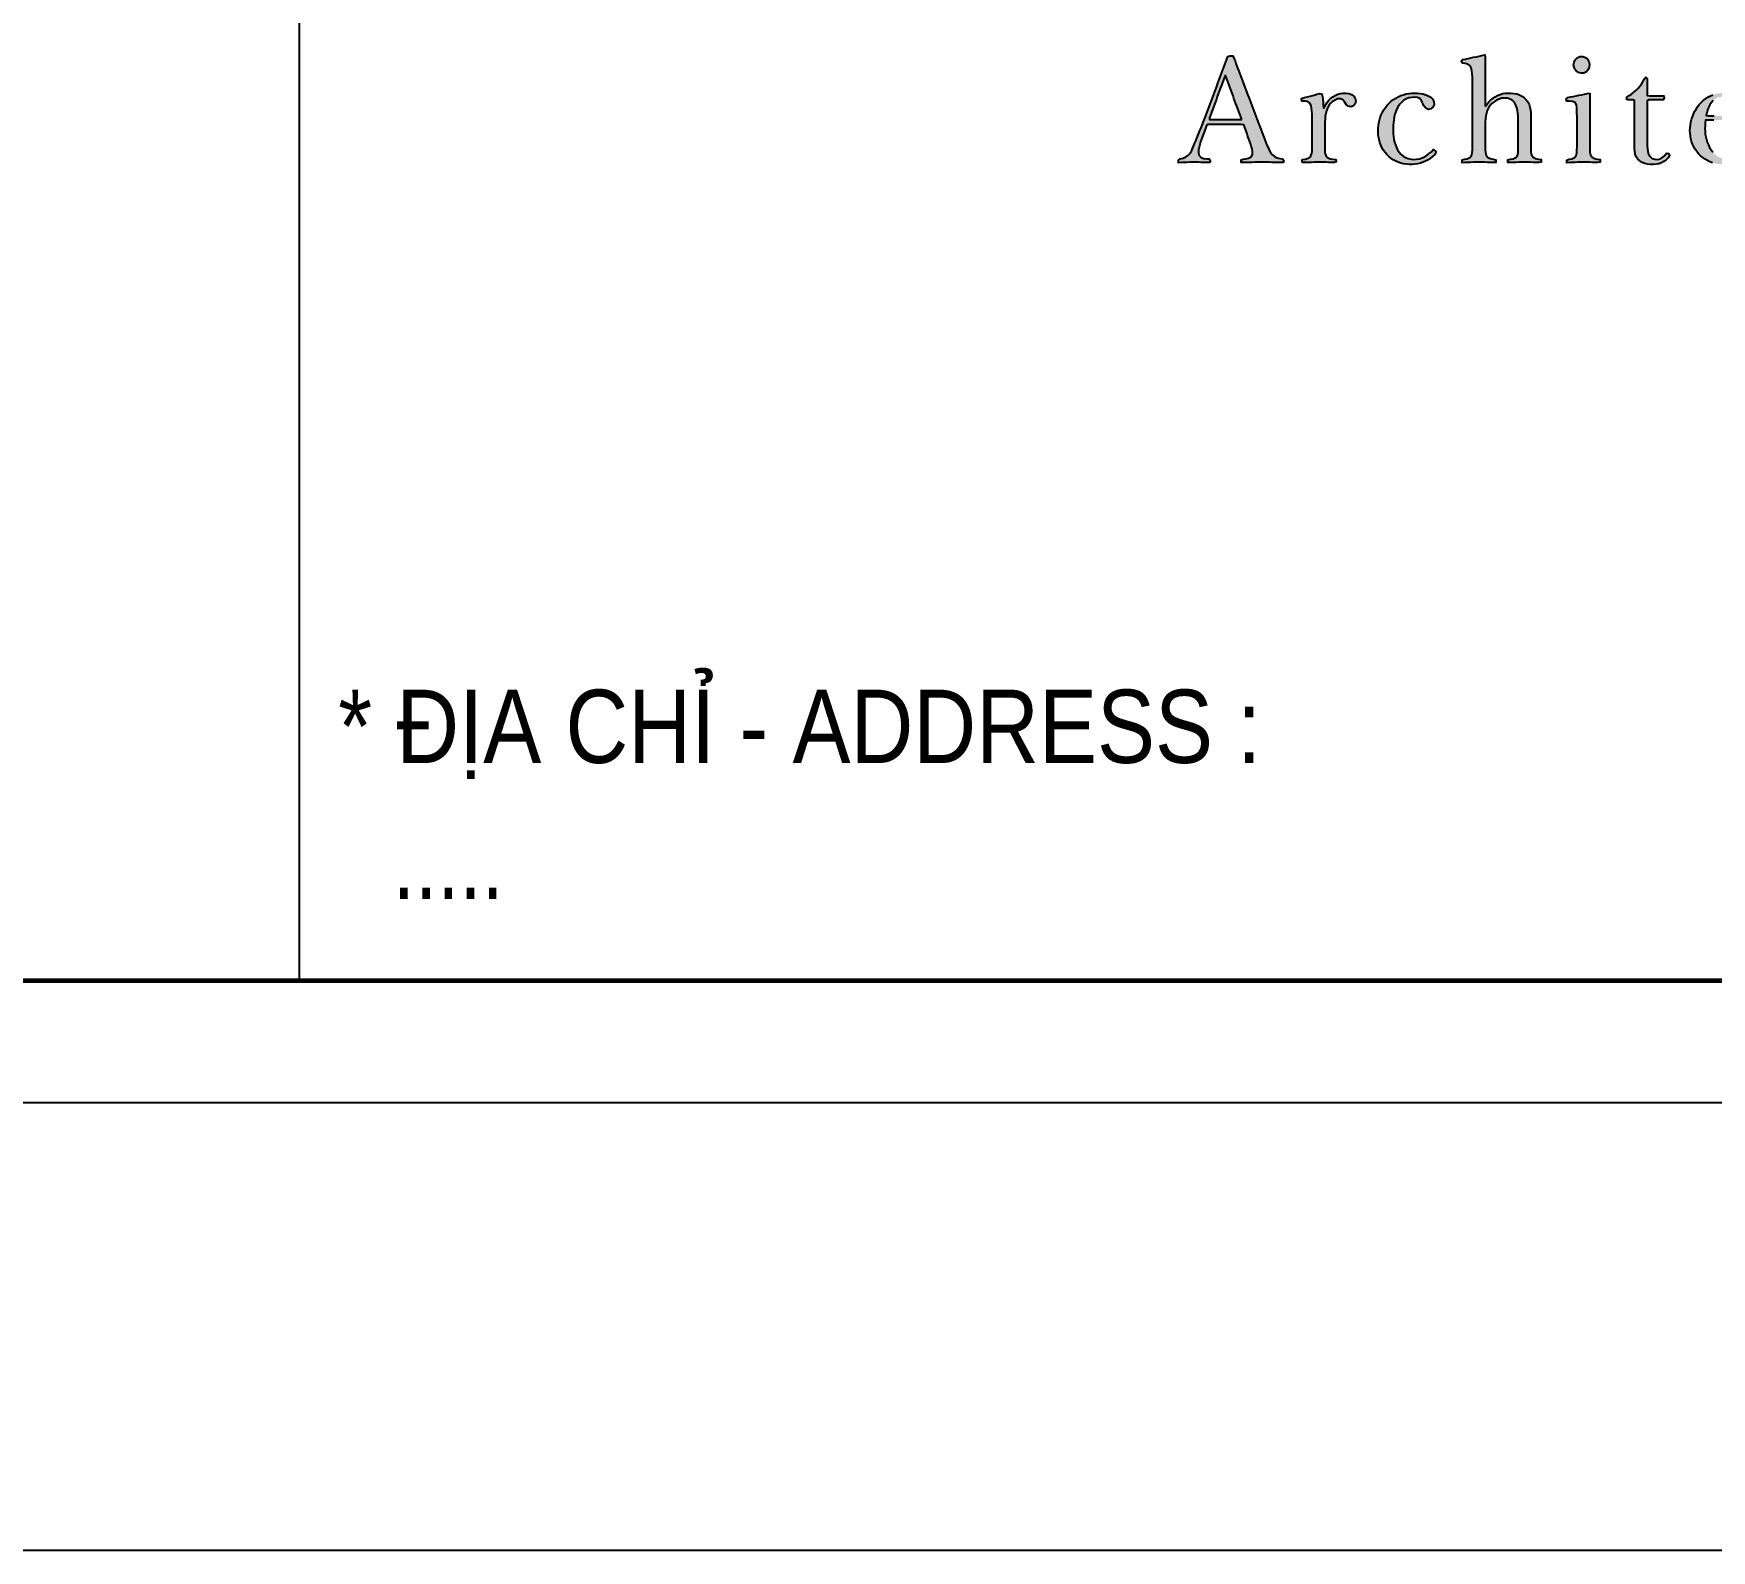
# Model space of a CAD drawing. Header units: millimetres. Extents: x 44 to 16922, y -171 to 5129.
# Drawn here: x 6559.62 to 6600.85, y 1810.74 to 1848 of the extents above; entities that cross this region are included whole.
import ezdxf

# ---------------------------------------------------------------- set-up
doc = ezdxf.new("R2010")
doc.units = ezdxf.units.MM
doc.layers.add('CDC-KHUNGTEN', color=7, linetype='Continuous')
doc.layers.add('Form$1$AA-BORD-FORM', color=7, linetype='Continuous')
doc.styles.add('KT CDC', font='arial.ttf', dxfattribs={"width": 0.85, "height": 200})

# ---------------------------------------------------------------- blocks, each defined once
blk = doc.blocks.new('Form$1$SAMOO')
at = {"layer": 'CDC-KHUNGTEN'}
h = blk.add_hatch(color=7, dxfattribs=at)
h.paths.add_polyline_path([(18.767, -11.577), (18.739, -11.502), (18.71, -11.427), (18.682, -11.352), (18.654, -11.277), (18.626, -11.203), (18.597, -11.128), (18.569, -11.053), (18.541, -10.978), (18.513, -10.903), (18.485, -10.828), (18.456, -10.753), (18.422, -10.687), (18.342, -10.687), (18.278, -10.71), (18.251, -10.785), (18.223, -10.86), (18.195, -10.936), (18.167, -11.011), (18.14, -11.086), (18.112, -11.161), (18.084, -11.236), (18.057, -11.311), (18.029, -11.386), (18.001, -11.461), (17.973, -11.536), (17.946, -11.611), (17.918, -11.686), (17.89, -11.762), (17.863, -11.837), (17.835, -11.912), (17.807, -11.987), (17.779, -12.062), (17.752, -12.137), (17.724, -12.212), (17.696, -12.287), (17.668, -12.362), (17.641, -12.437), (17.611, -12.512), (17.58, -12.586), (17.55, -12.66), (17.519, -12.734), (17.489, -12.808), (17.459, -12.882), (17.428, -12.956), (17.38, -13.073), (17.337, -13.178), (17.306, -13.252), (17.253, -13.382), (17.177, -13.506), (17.054, -13.589), (16.928, -13.616), (16.877, -13.651), (16.882, -13.726), (16.962, -13.723), (17.042, -13.72), (17.122, -13.716), (17.202, -13.713), (17.319, -13.708), (17.459, -13.713), (17.602, -13.719), (17.682, -13.723), (17.762, -13.725), (17.786, -13.669), (17.752, -13.62), (17.614, -13.61), (17.472, -13.556), (17.436, -13.419), (17.468, -13.253), (17.516, -13.098), (17.569, -12.953), (17.617, -12.829), (17.646, -12.754), (17.684, -12.642), (17.781, -12.642), (17.861, -12.642), (17.941, -12.642), (18.021, -12.642), (18.101, -12.642), (18.181, -12.642), (18.261, -12.642), (18.341, -12.642), (18.421, -12.642), (18.501, -12.642), (18.582, -12.642), (18.662, -12.642), (18.736, -12.65), (18.763, -12.725), (18.79, -12.801), (18.817, -12.876), (18.844, -12.952), (18.871, -13.027), (18.898, -13.102), (18.942, -13.224), (18.981, -13.382), (18.979, -13.539), (18.851, -13.612), (18.715, -13.622), (18.656, -13.644), (18.656, -13.724), (18.734, -13.724), (18.814, -13.722), (18.894, -13.72), (18.974, -13.717), (19.107, -13.713), (19.268, -13.709), (19.404, -13.712), (19.534, -13.716), (19.614, -13.719), (19.694, -13.721), (19.774, -13.724), (19.854, -13.725), (19.875, -13.666), (19.838, -13.619), (19.708, -13.598), (19.573, -13.534), (19.482, -13.42), (19.413, -13.271), (19.363, -13.149), (19.334, -13.074), (19.304, -13), (19.275, -12.926), (19.246, -12.851), (19.218, -12.776), (19.19, -12.701), (19.162, -12.626), (19.134, -12.551), (19.105, -12.476), (19.077, -12.401), (19.049, -12.326), (19.021, -12.251), (18.992, -12.176), (18.964, -12.102), (18.936, -12.027), (18.908, -11.952), (18.88, -11.877), (18.851, -11.802), (18.823, -11.727), (18.795, -11.652)])
h.paths.add_polyline_path([(18.4, -11.747), (18.428, -11.822), (18.455, -11.897), (18.483, -11.973), (18.511, -12.048), (18.539, -12.123), (18.566, -12.198), (18.594, -12.273), (18.622, -12.348), (18.65, -12.423), (18.677, -12.498), (18.564, -12.498), (18.484, -12.498), (18.404, -12.498), (18.324, -12.498), (18.244, -12.498), (18.164, -12.498), (18.084, -12.498), (18.004, -12.498), (17.924, -12.498), (17.844, -12.498), (17.739, -12.498), (17.786, -12.371), (17.814, -12.296), (17.842, -12.221), (17.87, -12.146), (17.898, -12.071), (17.926, -11.996), (17.954, -11.921), (17.982, -11.846), (18.01, -11.771), (18.038, -11.696), (18.066, -11.621), (18.094, -11.546), (18.122, -11.471), (18.15, -11.396), (18.178, -11.321), (18.206, -11.246), (18.233, -11.297), (18.261, -11.372), (18.289, -11.447), (18.317, -11.522), (18.344, -11.597), (18.372, -11.672)], flags=16)
for points in [[(25.6, -12.131), (25.647, -12.071), (25.697, -12.008), (25.752, -11.95), (25.813, -11.898), (25.879, -11.852), (25.949, -11.814), (26.023, -11.784), (26.1, -11.762), (26.179, -11.749), (26.259, -11.745), (26.339, -11.747), (26.418, -11.756), (26.497, -11.772), (26.573, -11.798), (26.644, -11.833), (26.71, -11.879), (26.767, -11.935), (26.813, -12), (26.848, -12.072), (26.873, -12.148), (26.889, -12.226), (26.898, -12.306), (26.9, -12.386), (26.9, -12.466), (26.9, -12.546), (26.9, -12.626), (26.9, -12.706), (26.9, -12.786), (26.9, -12.866), (26.9, -12.946), (26.9, -13.026), (26.9, -13.106), (26.9, -13.186), (26.899, -13.266), (26.898, -13.347), (26.902, -13.426), (26.919, -13.505), (26.963, -13.57), (27.033, -13.609), (27.11, -13.628), (27.19, -13.636), (27.193, -13.714), (27.125, -13.724), (27.045, -13.721), (26.965, -13.718), (26.885, -13.715), (26.805, -13.712), (26.725, -13.709), (26.645, -13.71), (26.565, -13.713), (26.485, -13.717), (26.405, -13.72), (26.325, -13.723), (26.246, -13.725), (26.246, -13.645), (26.317, -13.629), (26.395, -13.613), (26.467, -13.579), (26.516, -13.517), (26.534, -13.439), (26.539, -13.359), (26.539, -13.279), (26.539, -13.199), (26.539, -13.119), (26.539, -13.039), (26.539, -12.959), (26.539, -12.879), (26.539, -12.799), (26.539, -12.719), (26.539, -12.639), (26.539, -12.559), (26.538, -12.479), (26.535, -12.399), (26.528, -12.319), (26.517, -12.24), (26.499, -12.162), (26.471, -12.087), (26.431, -12.018), (26.376, -11.96), (26.308, -11.918), (26.232, -11.895), (26.152, -11.888), (26.073, -11.896), (25.996, -11.918), (25.923, -11.951), (25.855, -11.993), (25.793, -12.044), (25.739, -12.103), (25.694, -12.169), (25.66, -12.241), (25.635, -12.318), (25.619, -12.396), (25.608, -12.475), (25.603, -12.555), (25.6, -12.635), (25.6, -12.715), (25.6, -12.795), (25.6, -12.875), (25.6, -12.955), (25.6, -13.035), (25.6, -13.115), (25.6, -13.195), (25.599, -13.275), (25.599, -13.355), (25.604, -13.435), (25.624, -13.513), (25.673, -13.575), (25.744, -13.611), (25.822, -13.629), (25.898, -13.641), (25.898, -13.721), (25.823, -13.724), (25.743, -13.721), (25.663, -13.717), (25.583, -13.714), (25.503, -13.711), (25.423, -13.709), (25.343, -13.711), (25.263, -13.714), (25.183, -13.717), (25.103, -13.721), (25.023, -13.724), (24.943, -13.726), (24.942, -13.647), (25.011, -13.63), (25.089, -13.614), (25.162, -13.581), (25.213, -13.52), (25.233, -13.443), (25.239, -13.364), (25.239, -13.284), (25.239, -13.203), (25.239, -13.123), (25.239, -13.043), (25.239, -12.963), (25.239, -12.883), (25.239, -12.803), (25.239, -12.723), (25.239, -12.643), (25.239, -12.563), (25.239, -12.483), (25.239, -12.403), (25.239, -12.323), (25.239, -12.243), (25.239, -12.163), (25.239, -12.083), (25.239, -12.003), (25.239, -11.923), (25.239, -11.843), (25.239, -11.763), (25.239, -11.683), (25.239, -11.602), (25.239, -11.522), (25.239, -11.442), (25.238, -11.362), (25.236, -11.282), (25.231, -11.202), (25.223, -11.123), (25.208, -11.044), (25.174, -10.973), (25.11, -10.926), (25.033, -10.906), (24.953, -10.897), (24.921, -10.845), (24.958, -10.796), (25.037, -10.779), (25.115, -10.763), (25.193, -10.746), (25.272, -10.729), (25.35, -10.713), (25.428, -10.696), (25.507, -10.68), (25.585, -10.663), (25.6, -10.725), (25.6, -10.805), (25.6, -10.885), (25.6, -10.965), (25.6, -11.045), (25.6, -11.125), (25.6, -11.205), (25.6, -11.285), (25.6, -11.365), (25.6, -11.445), (25.6, -11.525), (25.6, -11.605), (25.6, -11.685), (25.6, -11.765), (25.6, -11.845), (25.6, -11.926), (25.6, -12.006), (25.6, -12.086)], [(29.63, -11.942), (29.63, -11.862), (29.698, -11.819), (29.763, -11.773), (29.826, -11.724), (29.887, -11.671), (29.944, -11.615), (29.997, -11.555), (30.045, -11.491), (30.087, -11.423), (30.123, -11.352), (30.165, -11.297), (30.208, -11.335), (30.208, -11.415), (30.208, -11.495), (30.208, -11.575), (30.208, -11.655), (30.208, -11.735), (30.208, -11.815), (30.282, -11.821), (30.362, -11.821), (30.442, -11.821), (30.522, -11.821), (30.602, -11.821), (30.682, -11.821), (30.692, -11.891), (30.663, -11.942), (30.583, -11.942), (30.503, -11.942), (30.423, -11.942), (30.343, -11.942), (30.263, -11.942), (30.208, -11.967), (30.208, -12.047), (30.208, -12.127), (30.208, -12.207), (30.208, -12.287), (30.208, -12.367), (30.208, -12.447), (30.208, -12.527), (30.208, -12.607), (30.208, -12.688), (30.208, -12.768), (30.208, -12.848), (30.208, -12.928), (30.208, -13.008), (30.208, -13.088), (30.208, -13.168), (30.208, -13.248), (30.213, -13.328), (30.224, -13.407), (30.247, -13.483), (30.287, -13.552), (30.348, -13.604), (30.424, -13.629), (30.504, -13.631), (30.581, -13.612), (30.65, -13.573), (30.708, -13.518), (30.758, -13.455), (30.816, -13.46), (30.841, -13.519), (30.801, -13.589), (30.748, -13.648), (30.684, -13.696), (30.613, -13.732), (30.536, -13.756), (30.458, -13.77), (30.378, -13.775), (30.298, -13.774), (30.218, -13.765), (30.14, -13.747), (30.066, -13.719), (29.997, -13.677), (29.94, -13.622), (29.896, -13.555), (29.868, -13.48), (29.852, -13.402), (29.847, -13.322), (29.847, -13.242), (29.847, -13.162), (29.847, -13.082), (29.847, -13.002), (29.847, -12.922), (29.847, -12.842), (29.847, -12.762), (29.847, -12.682), (29.847, -12.602), (29.847, -12.521), (29.847, -12.441), (29.847, -12.361), (29.847, -12.281), (29.847, -12.201), (29.847, -12.121), (29.847, -12.041), (29.847, -11.961), (29.786, -11.942), (29.706, -11.942)], [(20.678, -12.659), (20.678, -12.579), (20.678, -12.499), (20.677, -12.419), (20.675, -12.339), (20.671, -12.259), (20.664, -12.179), (20.648, -12.101), (20.614, -12.029), (20.549, -11.984), (20.47, -11.973), (20.39, -11.973), (20.372, -11.911), (20.424, -11.879), (20.503, -11.866), (20.582, -11.848), (20.659, -11.828), (20.736, -11.805), (20.812, -11.782), (20.889, -11.759), (20.951, -11.766), (20.969, -11.844), (20.982, -11.923), (20.991, -12.002), (20.996, -12.082), (20.997, -12.162), (21.019, -12.164), (21.055, -12.093), (21.097, -12.025), (21.146, -11.961), (21.202, -11.904), (21.264, -11.854), (21.333, -11.812), (21.406, -11.781), (21.483, -11.759), (21.562, -11.747), (21.642, -11.745), (21.721, -11.757), (21.796, -11.785), (21.861, -11.831), (21.906, -11.897), (21.922, -11.975), (21.905, -12.052), (21.854, -12.113), (21.779, -12.14), (21.702, -12.123), (21.644, -12.069), (21.603, -12), (21.554, -11.937), (21.482, -11.906), (21.403, -11.915), (21.329, -11.945), (21.262, -11.988), (21.203, -12.042), (21.153, -12.104), (21.115, -12.175), (21.087, -12.25), (21.067, -12.327), (21.053, -12.406), (21.045, -12.486), (21.041, -12.566), (21.039, -12.646), (21.039, -12.726), (21.039, -12.806), (21.039, -12.886), (21.039, -12.966), (21.039, -13.046), (21.039, -13.126), (21.039, -13.206), (21.038, -13.286), (21.038, -13.366), (21.044, -13.446), (21.065, -13.523), (21.117, -13.582), (21.19, -13.614), (21.269, -13.629), (21.348, -13.636), (21.362, -13.703), (21.304, -13.724), (21.224, -13.722), (21.144, -13.718), (21.064, -13.715), (20.984, -13.712), (20.904, -13.71), (20.824, -13.71), (20.744, -13.713), (20.664, -13.716), (20.584, -13.719), (20.504, -13.722), (20.424, -13.725), (20.381, -13.69), (20.407, -13.634), (20.487, -13.624), (20.563, -13.601), (20.628, -13.556), (20.664, -13.485), (20.676, -13.406), (20.678, -13.326), (20.678, -13.246), (20.678, -13.166), (20.678, -13.086), (20.678, -13.006), (20.678, -12.926), (20.678, -12.846), (20.678, -12.766), (20.678, -12.686)], [(24.215, -13.43), (24.164, -13.491), (24.106, -13.547), (24.044, -13.597), (23.977, -13.64), (23.906, -13.678), (23.832, -13.709), (23.756, -13.735), (23.679, -13.754), (23.6, -13.767), (23.52, -13.774), (23.44, -13.775), (23.36, -13.77), (23.281, -13.758), (23.203, -13.74), (23.127, -13.715), (23.054, -13.683), (22.984, -13.645), (22.917, -13.6), (22.855, -13.549), (22.799, -13.493), (22.747, -13.431), (22.702, -13.365), (22.662, -13.296), (22.629, -13.223), (22.602, -13.148), (22.581, -13.07), (22.567, -12.992), (22.558, -12.912), (22.555, -12.832), (22.557, -12.752), (22.564, -12.672), (22.576, -12.593), (22.594, -12.515), (22.617, -12.439), (22.646, -12.364), (22.68, -12.291), (22.719, -12.222), (22.764, -12.156), (22.814, -12.093), (22.869, -12.035), (22.928, -11.981), (22.991, -11.932), (23.058, -11.888), (23.129, -11.85), (23.202, -11.818), (23.278, -11.792), (23.355, -11.771), (23.434, -11.756), (23.513, -11.748), (23.593, -11.745), (23.673, -11.748), (23.753, -11.757), (23.831, -11.772), (23.908, -11.794), (23.982, -11.824), (24.051, -11.865), (24.107, -11.921), (24.141, -11.993), (24.145, -12.073), (24.115, -12.146), (24.057, -12.199), (23.979, -12.209), (23.907, -12.175), (23.856, -12.113), (23.823, -12.041), (23.792, -11.967), (23.744, -11.904), (23.671, -11.873), (23.591, -11.866), (23.511, -11.87), (23.433, -11.885), (23.358, -11.912), (23.288, -11.952), (23.226, -12.002), (23.172, -12.061), (23.127, -12.127), (23.089, -12.198), (23.058, -12.271), (23.033, -12.347), (23.013, -12.425), (22.999, -12.504), (22.988, -12.583), (22.982, -12.663), (22.979, -12.743), (22.981, -12.823), (22.985, -12.903), (22.993, -12.982), (23.005, -13.061), (23.023, -13.14), (23.045, -13.216), (23.074, -13.291), (23.11, -13.362), (23.154, -13.429), (23.207, -13.489), (23.269, -13.54), (23.338, -13.58), (23.413, -13.608), (23.491, -13.625), (23.571, -13.632), (23.651, -13.629), (23.73, -13.615), (23.806, -13.591), (23.879, -13.558), (23.947, -13.516), (24.011, -13.468), (24.069, -13.413), (24.123, -13.354), (24.182, -13.4)]]:
    blk.add_hatch(color=7, dxfattribs=at).paths.add_polyline_path(points)
h = blk.add_hatch(color=7, dxfattribs=at)
h.paths.add_polyline_path([(28.573, -11.745), (28.573, -11.825), (28.573, -11.905), (28.573, -11.985), (28.573, -12.065), (28.573, -12.145), (28.573, -12.225), (28.573, -12.305), (28.573, -12.385), (28.573, -12.465), (28.573, -12.545), (28.573, -12.625), (28.573, -12.705), (28.573, -12.785), (28.573, -12.865), (28.573, -12.946), (28.573, -13.026), (28.573, -13.106), (28.573, -13.186), (28.574, -13.266), (28.575, -13.346), (28.579, -13.426), (28.595, -13.504), (28.639, -13.57), (28.709, -13.609), (28.786, -13.627), (28.866, -13.636), (28.87, -13.712), (28.803, -13.724), (28.723, -13.721), (28.643, -13.717), (28.563, -13.714), (28.483, -13.711), (28.403, -13.709), (28.323, -13.711), (28.243, -13.714), (28.163, -13.717), (28.083, -13.721), (28.003, -13.723), (27.923, -13.726), (27.919, -13.65), (27.985, -13.63), (28.064, -13.614), (28.136, -13.581), (28.185, -13.519), (28.205, -13.441), (28.21, -13.362), (28.211, -13.282), (28.211, -13.201), (28.211, -13.121), (28.211, -13.041), (28.211, -12.961), (28.211, -12.881), (28.211, -12.801), (28.211, -12.721), (28.211, -12.641), (28.211, -12.561), (28.211, -12.481), (28.211, -12.401), (28.209, -12.321), (28.207, -12.241), (28.204, -12.161), (28.197, -12.081), (28.156, -12.014), (28.084, -11.982), (28.004, -11.972), (27.924, -11.972), (27.902, -11.915), (27.949, -11.874), (28.028, -11.858), (28.106, -11.841), (28.184, -11.825), (28.263, -11.809), (28.341, -11.793), (28.42, -11.776), (28.498, -11.76)])
h.paths.add_polyline_path([(28.114, -10.947), (28.126, -10.868), (28.163, -10.797), (28.22, -10.742), (28.293, -10.71), (28.372, -10.706), (28.448, -10.732), (28.51, -10.782), (28.551, -10.85), (28.568, -10.928), (28.561, -11.008), (28.53, -11.081), (28.477, -11.14), (28.406, -11.177), (28.327, -11.183), (28.25, -11.162), (28.185, -11.117), (28.138, -11.053), (28.116, -10.976)])
h = blk.add_hatch(color=7, dxfattribs=at)
h.paths.add_polyline_path([(32.586, -12.395), (32.666, -12.397), (32.745, -12.384), (32.793, -12.325), (32.792, -12.245), (32.781, -12.166), (32.758, -12.089), (32.723, -12.017), (32.673, -11.955), (32.61, -11.906), (32.538, -11.872), (32.46, -11.853), (32.38, -11.848), (32.3, -11.854), (32.223, -11.873), (32.15, -11.907), (32.086, -11.955), (32.032, -12.014), (31.988, -12.081), (31.953, -12.153), (31.926, -12.228), (31.904, -12.305), (31.888, -12.383), (31.954, -12.395), (32.034, -12.395), (32.114, -12.395), (32.194, -12.395), (32.274, -12.395), (32.354, -12.395), (32.434, -12.395), (32.514, -12.395)], flags=16)
h.paths.add_polyline_path([(33.138, -13.395), (33.088, -13.457), (33.033, -13.515), (32.974, -13.569), (32.911, -13.619), (32.843, -13.662), (32.772, -13.698), (32.698, -13.727), (32.621, -13.749), (32.542, -13.764), (32.463, -13.773), (32.383, -13.776), (32.303, -13.772), (32.223, -13.763), (32.145, -13.748), (32.067, -13.726), (31.992, -13.698), (31.92, -13.664), (31.851, -13.624), (31.785, -13.578), (31.724, -13.527), (31.667, -13.47), (31.616, -13.409), (31.57, -13.343), (31.531, -13.274), (31.497, -13.201), (31.47, -13.126), (31.449, -13.049), (31.434, -12.97), (31.425, -12.891), (31.422, -12.811), (31.425, -12.731), (31.434, -12.651), (31.447, -12.572), (31.466, -12.494), (31.491, -12.418), (31.52, -12.344), (31.555, -12.272), (31.595, -12.202), (31.639, -12.136), (31.689, -12.073), (31.743, -12.014), (31.802, -11.96), (31.865, -11.911), (31.932, -11.867), (32.003, -11.829), (32.076, -11.798), (32.153, -11.774), (32.231, -11.757), (32.31, -11.747), (32.39, -11.745), (32.47, -11.749), (32.55, -11.759), (32.628, -11.776), (32.705, -11.799), (32.779, -11.829), (32.85, -11.866), (32.916, -11.91), (32.978, -11.962), (33.033, -12.02), (33.08, -12.084), (33.119, -12.154), (33.15, -12.228), (33.171, -12.305), (33.184, -12.384), (33.189, -12.464), (33.146, -12.518), (33.066, -12.516), (32.986, -12.516), (32.906, -12.516), (32.826, -12.516), (32.746, -12.516), (32.666, -12.516), (32.586, -12.516), (32.506, -12.516), (32.426, -12.516), (32.346, -12.516), (32.266, -12.516), (32.186, -12.516), (32.106, -12.516), (32.026, -12.516), (31.946, -12.516), (31.866, -12.516), (31.858, -12.594), (31.852, -12.674), (31.847, -12.754), (31.851, -12.834), (31.86, -12.913), (31.874, -12.992), (31.892, -13.07), (31.916, -13.146), (31.946, -13.221), (31.981, -13.292), (32.023, -13.361), (32.072, -13.424), (32.127, -13.482), (32.189, -13.532), (32.258, -13.573), (32.332, -13.604), (32.409, -13.623), (32.489, -13.632), (32.569, -13.629), (32.647, -13.613), (32.722, -13.585), (32.793, -13.548), (32.859, -13.502), (32.92, -13.45), (32.975, -13.393), (33.027, -13.331), (33.078, -13.331), (33.133, -13.389)])
at = {"layer": 'CDC-KHUNGTEN', "color": 7}
for points in [[(17.646, -12.754), (17.617, -12.829), (17.588, -12.904), (17.56, -12.978), (17.533, -13.054), (17.507, -13.129), (17.483, -13.206), (17.462, -13.283), (17.447, -13.362), (17.442, -13.442), (17.462, -13.518), (17.518, -13.574), (17.593, -13.602), (17.672, -13.614), (17.752, -13.62), (17.786, -13.669), (17.762, -13.725), (17.682, -13.723), (17.602, -13.719), (17.522, -13.716), (17.442, -13.713), (17.362, -13.71), (17.282, -13.71), (17.202, -13.713), (17.122, -13.716), (17.042, -13.72), (16.962, -13.723), (16.882, -13.726), (16.877, -13.651), (16.928, -13.616), (17.006, -13.599), (17.081, -13.57), (17.147, -13.526), (17.201, -13.467), (17.243, -13.399), (17.276, -13.326), (17.306, -13.252), (17.337, -13.178), (17.367, -13.104), (17.398, -13.03), (17.428, -12.956), (17.459, -12.882), (17.489, -12.808), (17.519, -12.734), (17.55, -12.66), (17.58, -12.586), (17.611, -12.512), (17.641, -12.437), (17.668, -12.362), (17.696, -12.287), (17.724, -12.212), (17.752, -12.137), (17.779, -12.062), (17.807, -11.987), (17.835, -11.912), (17.863, -11.837), (17.89, -11.762), (17.918, -11.686), (17.946, -11.611), (17.973, -11.536), (18.001, -11.461), (18.029, -11.386), (18.057, -11.311), (18.084, -11.236), (18.112, -11.161), (18.14, -11.086), (18.167, -11.011), (18.195, -10.936), (18.223, -10.86), (18.251, -10.785), (18.278, -10.71), (18.342, -10.687), (18.422, -10.687), (18.456, -10.753), (18.485, -10.828), (18.513, -10.903), (18.541, -10.978), (18.569, -11.053), (18.597, -11.128), (18.626, -11.203), (18.654, -11.277), (18.682, -11.352), (18.71, -11.427), (18.739, -11.502), (18.767, -11.577), (18.795, -11.652), (18.823, -11.727), (18.851, -11.802), (18.88, -11.877), (18.908, -11.952), (18.936, -12.027), (18.964, -12.102), (18.992, -12.176), (19.021, -12.251), (19.049, -12.326), (19.077, -12.401), (19.105, -12.476), (19.134, -12.551), (19.162, -12.626), (19.19, -12.701), (19.218, -12.776), (19.246, -12.851), (19.275, -12.926), (19.304, -13), (19.334, -13.074), (19.363, -13.149), (19.393, -13.223), (19.425, -13.297), (19.458, -13.369), (19.497, -13.439), (19.547, -13.502), (19.61, -13.551), (19.682, -13.585), (19.759, -13.606), (19.838, -13.619), (19.875, -13.666), (19.854, -13.725), (19.774, -13.724), (19.694, -13.721), (19.614, -13.719), (19.534, -13.716), (19.454, -13.713), (19.374, -13.711), (19.294, -13.709), (19.214, -13.71), (19.134, -13.712), (19.054, -13.714), (18.974, -13.717), (18.894, -13.72), (18.814, -13.722), (18.734, -13.724), (18.656, -13.724), (18.656, -13.644), (18.715, -13.622), (18.795, -13.616), (18.873, -13.599), (18.942, -13.56), (18.98, -13.49), (18.981, -13.41), (18.969, -13.331), (18.949, -13.254), (18.925, -13.177), (18.898, -13.102), (18.871, -13.027), (18.844, -12.952), (18.817, -12.876), (18.79, -12.801), (18.763, -12.725), (18.736, -12.65), (18.662, -12.642), (18.582, -12.642), (18.501, -12.642), (18.421, -12.642), (18.341, -12.642), (18.261, -12.642), (18.181, -12.642), (18.101, -12.642), (18.021, -12.642), (17.941, -12.642), (17.861, -12.642), (17.781, -12.642), (17.701, -12.642), (17.664, -12.701)], [(25.6, -12.131), (25.647, -12.071), (25.697, -12.008), (25.752, -11.95), (25.813, -11.898), (25.879, -11.852), (25.949, -11.814), (26.023, -11.784), (26.1, -11.762), (26.179, -11.749), (26.259, -11.745), (26.339, -11.747), (26.418, -11.756), (26.497, -11.772), (26.573, -11.798), (26.644, -11.833), (26.71, -11.879), (26.767, -11.935), (26.813, -12), (26.848, -12.072), (26.873, -12.148), (26.889, -12.226), (26.898, -12.306), (26.9, -12.386), (26.9, -12.466), (26.9, -12.546), (26.9, -12.626), (26.9, -12.706), (26.9, -12.786), (26.9, -12.866), (26.9, -12.946), (26.9, -13.026), (26.9, -13.106), (26.9, -13.186), (26.899, -13.266), (26.898, -13.347), (26.902, -13.426), (26.919, -13.505), (26.963, -13.57), (27.033, -13.609), (27.11, -13.628), (27.19, -13.636), (27.193, -13.714), (27.125, -13.724), (27.045, -13.721), (26.965, -13.718), (26.885, -13.715), (26.805, -13.712), (26.725, -13.709), (26.645, -13.71), (26.565, -13.713), (26.485, -13.717), (26.405, -13.72), (26.325, -13.723), (26.246, -13.725), (26.246, -13.645), (26.317, -13.629), (26.395, -13.613), (26.467, -13.579), (26.516, -13.517), (26.534, -13.439), (26.539, -13.359), (26.539, -13.279), (26.539, -13.199), (26.539, -13.119), (26.539, -13.039), (26.539, -12.959), (26.539, -12.879), (26.539, -12.799), (26.539, -12.719), (26.539, -12.639), (26.539, -12.559), (26.538, -12.479), (26.535, -12.399), (26.528, -12.319), (26.517, -12.24), (26.499, -12.162), (26.471, -12.087), (26.431, -12.018), (26.376, -11.96), (26.308, -11.918), (26.232, -11.895), (26.152, -11.888), (26.073, -11.896), (25.996, -11.918), (25.923, -11.951), (25.855, -11.993), (25.793, -12.044), (25.739, -12.103), (25.694, -12.169), (25.66, -12.241), (25.635, -12.318), (25.619, -12.396), (25.608, -12.475), (25.603, -12.555), (25.6, -12.635), (25.6, -12.715), (25.6, -12.795), (25.6, -12.875), (25.6, -12.955), (25.6, -13.035), (25.6, -13.115), (25.6, -13.195), (25.599, -13.275), (25.599, -13.355), (25.604, -13.435), (25.624, -13.513), (25.673, -13.575), (25.744, -13.611), (25.822, -13.629), (25.898, -13.641), (25.898, -13.721), (25.823, -13.724), (25.743, -13.721), (25.663, -13.717), (25.583, -13.714), (25.503, -13.711), (25.423, -13.709), (25.343, -13.711), (25.263, -13.714), (25.183, -13.717), (25.103, -13.721), (25.023, -13.724), (24.943, -13.726), (24.942, -13.647), (25.011, -13.63), (25.089, -13.614), (25.162, -13.581), (25.213, -13.52), (25.233, -13.443), (25.239, -13.364), (25.239, -13.284), (25.239, -13.203), (25.239, -13.123), (25.239, -13.043), (25.239, -12.963), (25.239, -12.883), (25.239, -12.803), (25.239, -12.723), (25.239, -12.643), (25.239, -12.563), (25.239, -12.483), (25.239, -12.403), (25.239, -12.323), (25.239, -12.243), (25.239, -12.163), (25.239, -12.083), (25.239, -12.003), (25.239, -11.923), (25.239, -11.843), (25.239, -11.763), (25.239, -11.683), (25.239, -11.602), (25.239, -11.522), (25.239, -11.442), (25.238, -11.362), (25.236, -11.282), (25.231, -11.202), (25.223, -11.123), (25.208, -11.044), (25.174, -10.973), (25.11, -10.926), (25.033, -10.906), (24.953, -10.897), (24.921, -10.845), (24.958, -10.796), (25.037, -10.779), (25.115, -10.763), (25.193, -10.746), (25.272, -10.729), (25.35, -10.713), (25.428, -10.696), (25.507, -10.68), (25.585, -10.663), (25.6, -10.725), (25.6, -10.805), (25.6, -10.885), (25.6, -10.965), (25.6, -11.045), (25.6, -11.125), (25.6, -11.205), (25.6, -11.285), (25.6, -11.365), (25.6, -11.445), (25.6, -11.525), (25.6, -11.605), (25.6, -11.685), (25.6, -11.765), (25.6, -11.845), (25.6, -11.926), (25.6, -12.006), (25.6, -12.086)], [(28.114, -10.947), (28.126, -10.868), (28.163, -10.797), (28.22, -10.742), (28.293, -10.71), (28.372, -10.706), (28.448, -10.732), (28.51, -10.782), (28.551, -10.85), (28.568, -10.928), (28.561, -11.008), (28.53, -11.081), (28.477, -11.14), (28.406, -11.177), (28.327, -11.183), (28.25, -11.162), (28.185, -11.117), (28.138, -11.053), (28.116, -10.976)], [(18.677, -12.498), (18.65, -12.423), (18.622, -12.348), (18.594, -12.273), (18.566, -12.198), (18.539, -12.123), (18.511, -12.048), (18.483, -11.973), (18.455, -11.897), (18.428, -11.822), (18.4, -11.747), (18.372, -11.672), (18.344, -11.597), (18.317, -11.522), (18.289, -11.447), (18.261, -11.372), (18.233, -11.297), (18.206, -11.246), (18.178, -11.321), (18.15, -11.396), (18.122, -11.471), (18.094, -11.546), (18.066, -11.621), (18.038, -11.696), (18.01, -11.771), (17.982, -11.846), (17.954, -11.921), (17.926, -11.996), (17.898, -12.071), (17.87, -12.146), (17.842, -12.221), (17.814, -12.296), (17.786, -12.371), (17.758, -12.446), (17.764, -12.498), (17.844, -12.498), (17.924, -12.498), (18.004, -12.498), (18.084, -12.498), (18.164, -12.498), (18.244, -12.498), (18.324, -12.498), (18.404, -12.498), (18.484, -12.498), (18.564, -12.498), (18.644, -12.498)], [(29.63, -11.942), (29.63, -11.862), (29.698, -11.819), (29.763, -11.773), (29.826, -11.724), (29.887, -11.671), (29.944, -11.615), (29.997, -11.555), (30.045, -11.491), (30.087, -11.423), (30.123, -11.352), (30.165, -11.297), (30.208, -11.335), (30.208, -11.415), (30.208, -11.495), (30.208, -11.575), (30.208, -11.655), (30.208, -11.735), (30.208, -11.815), (30.282, -11.821), (30.362, -11.821), (30.442, -11.821), (30.522, -11.821), (30.602, -11.821), (30.682, -11.821), (30.692, -11.891), (30.663, -11.942), (30.583, -11.942), (30.503, -11.942), (30.423, -11.942), (30.343, -11.942), (30.263, -11.942), (30.208, -11.967), (30.208, -12.047), (30.208, -12.127), (30.208, -12.207), (30.208, -12.287), (30.208, -12.367), (30.208, -12.447), (30.208, -12.527), (30.208, -12.607), (30.208, -12.688), (30.208, -12.768), (30.208, -12.848), (30.208, -12.928), (30.208, -13.008), (30.208, -13.088), (30.208, -13.168), (30.208, -13.248), (30.213, -13.328), (30.224, -13.407), (30.247, -13.483), (30.287, -13.552), (30.348, -13.604), (30.424, -13.629), (30.504, -13.631), (30.581, -13.612), (30.65, -13.573), (30.708, -13.518), (30.758, -13.455), (30.816, -13.46), (30.841, -13.519), (30.801, -13.589), (30.748, -13.648), (30.684, -13.696), (30.613, -13.732), (30.536, -13.756), (30.458, -13.77), (30.378, -13.775), (30.298, -13.774), (30.218, -13.765), (30.14, -13.747), (30.066, -13.719), (29.997, -13.677), (29.94, -13.622), (29.896, -13.555), (29.868, -13.48), (29.852, -13.402), (29.847, -13.322), (29.847, -13.242), (29.847, -13.162), (29.847, -13.082), (29.847, -13.002), (29.847, -12.922), (29.847, -12.842), (29.847, -12.762), (29.847, -12.682), (29.847, -12.602), (29.847, -12.521), (29.847, -12.441), (29.847, -12.361), (29.847, -12.281), (29.847, -12.201), (29.847, -12.121), (29.847, -12.041), (29.847, -11.961), (29.786, -11.942), (29.706, -11.942)], [(20.678, -12.659), (20.678, -12.579), (20.678, -12.499), (20.677, -12.419), (20.675, -12.339), (20.671, -12.259), (20.664, -12.179), (20.648, -12.101), (20.614, -12.029), (20.549, -11.984), (20.47, -11.973), (20.39, -11.973), (20.372, -11.911), (20.424, -11.879), (20.503, -11.866), (20.582, -11.848), (20.659, -11.828), (20.736, -11.805), (20.812, -11.782), (20.889, -11.759), (20.951, -11.766), (20.969, -11.844), (20.982, -11.923), (20.991, -12.002), (20.996, -12.082), (20.997, -12.162), (21.019, -12.164), (21.055, -12.093), (21.097, -12.025), (21.146, -11.961), (21.202, -11.904), (21.264, -11.854), (21.333, -11.812), (21.406, -11.781), (21.483, -11.759), (21.562, -11.747), (21.642, -11.745), (21.721, -11.757), (21.796, -11.785), (21.861, -11.831), (21.906, -11.897), (21.922, -11.975), (21.905, -12.052), (21.854, -12.113), (21.779, -12.14), (21.702, -12.123), (21.644, -12.069), (21.603, -12), (21.554, -11.937), (21.482, -11.906), (21.403, -11.915), (21.329, -11.945), (21.262, -11.988), (21.203, -12.042), (21.153, -12.104), (21.115, -12.175), (21.087, -12.25), (21.067, -12.327), (21.053, -12.406), (21.045, -12.486), (21.041, -12.566), (21.039, -12.646), (21.039, -12.726), (21.039, -12.806), (21.039, -12.886), (21.039, -12.966), (21.039, -13.046), (21.039, -13.126), (21.039, -13.206), (21.038, -13.286), (21.038, -13.366), (21.044, -13.446), (21.065, -13.523), (21.117, -13.582), (21.19, -13.614), (21.269, -13.629), (21.348, -13.636), (21.362, -13.703), (21.304, -13.724), (21.224, -13.722), (21.144, -13.718), (21.064, -13.715), (20.984, -13.712), (20.904, -13.71), (20.824, -13.71), (20.744, -13.713), (20.664, -13.716), (20.584, -13.719), (20.504, -13.722), (20.424, -13.725), (20.381, -13.69), (20.407, -13.634), (20.487, -13.624), (20.563, -13.601), (20.628, -13.556), (20.664, -13.485), (20.676, -13.406), (20.678, -13.326), (20.678, -13.246), (20.678, -13.166), (20.678, -13.086), (20.678, -13.006), (20.678, -12.926), (20.678, -12.846), (20.678, -12.766), (20.678, -12.686)], [(24.215, -13.43), (24.164, -13.491), (24.106, -13.547), (24.044, -13.597), (23.977, -13.64), (23.906, -13.678), (23.832, -13.709), (23.756, -13.735), (23.679, -13.754), (23.6, -13.767), (23.52, -13.774), (23.44, -13.775), (23.36, -13.77), (23.281, -13.758), (23.203, -13.74), (23.127, -13.715), (23.054, -13.683), (22.984, -13.645), (22.917, -13.6), (22.855, -13.549), (22.799, -13.493), (22.747, -13.431), (22.702, -13.365), (22.662, -13.296), (22.629, -13.223), (22.602, -13.148), (22.581, -13.07), (22.567, -12.992), (22.558, -12.912), (22.555, -12.832), (22.557, -12.752), (22.564, -12.672), (22.576, -12.593), (22.594, -12.515), (22.617, -12.439), (22.646, -12.364), (22.68, -12.291), (22.719, -12.222), (22.764, -12.156), (22.814, -12.093), (22.869, -12.035), (22.928, -11.981), (22.991, -11.932), (23.058, -11.888), (23.129, -11.85), (23.202, -11.818), (23.278, -11.792), (23.355, -11.771), (23.434, -11.756), (23.513, -11.748), (23.593, -11.745), (23.673, -11.748), (23.753, -11.757), (23.831, -11.772), (23.908, -11.794), (23.982, -11.824), (24.051, -11.865), (24.107, -11.921), (24.141, -11.993), (24.145, -12.073), (24.115, -12.146), (24.057, -12.199), (23.979, -12.209), (23.907, -12.175), (23.856, -12.113), (23.823, -12.041), (23.792, -11.967), (23.744, -11.904), (23.671, -11.873), (23.591, -11.866), (23.511, -11.87), (23.433, -11.885), (23.358, -11.912), (23.288, -11.952), (23.226, -12.002), (23.172, -12.061), (23.127, -12.127), (23.089, -12.198), (23.058, -12.271), (23.033, -12.347), (23.013, -12.425), (22.999, -12.504), (22.988, -12.583), (22.982, -12.663), (22.979, -12.743), (22.981, -12.823), (22.985, -12.903), (22.993, -12.982), (23.005, -13.061), (23.023, -13.14), (23.045, -13.216), (23.074, -13.291), (23.11, -13.362), (23.154, -13.429), (23.207, -13.489), (23.269, -13.54), (23.338, -13.58), (23.413, -13.608), (23.491, -13.625), (23.571, -13.632), (23.651, -13.629), (23.73, -13.615), (23.806, -13.591), (23.879, -13.558), (23.947, -13.516), (24.011, -13.468), (24.069, -13.413), (24.123, -13.354), (24.182, -13.4)], [(28.573, -11.745), (28.573, -11.825), (28.573, -11.905), (28.573, -11.985), (28.573, -12.065), (28.573, -12.145), (28.573, -12.225), (28.573, -12.305), (28.573, -12.385), (28.573, -12.465), (28.573, -12.545), (28.573, -12.625), (28.573, -12.705), (28.573, -12.785), (28.573, -12.865), (28.573, -12.946), (28.573, -13.026), (28.573, -13.106), (28.573, -13.186), (28.574, -13.266), (28.575, -13.346), (28.579, -13.426), (28.595, -13.504), (28.639, -13.57), (28.709, -13.609), (28.786, -13.627), (28.866, -13.636), (28.87, -13.712), (28.803, -13.724), (28.723, -13.721), (28.643, -13.717), (28.563, -13.714), (28.483, -13.711), (28.403, -13.709), (28.323, -13.711), (28.243, -13.714), (28.163, -13.717), (28.083, -13.721), (28.003, -13.723), (27.923, -13.726), (27.919, -13.65), (27.985, -13.63), (28.064, -13.614), (28.136, -13.581), (28.185, -13.519), (28.205, -13.441), (28.21, -13.362), (28.211, -13.282), (28.211, -13.201), (28.211, -13.121), (28.211, -13.041), (28.211, -12.961), (28.211, -12.881), (28.211, -12.801), (28.211, -12.721), (28.211, -12.641), (28.211, -12.561), (28.211, -12.481), (28.211, -12.401), (28.209, -12.321), (28.207, -12.241), (28.204, -12.161), (28.197, -12.081), (28.156, -12.014), (28.084, -11.982), (28.004, -11.972), (27.924, -11.972), (27.902, -11.915), (27.949, -11.874), (28.028, -11.858), (28.106, -11.841), (28.184, -11.825), (28.263, -11.809), (28.341, -11.793), (28.42, -11.776), (28.498, -11.76)]]:
    blk.add_lwpolyline(points, close=True, dxfattribs=at)
for points in [[(32.067, -13.726), (31.992, -13.698), (31.92, -13.664), (31.851, -13.624), (31.785, -13.578), (31.724, -13.527), (31.667, -13.47), (31.616, -13.409), (31.57, -13.343), (31.531, -13.274), (31.497, -13.201), (31.47, -13.126), (31.449, -13.049), (31.434, -12.97), (31.425, -12.891), (31.422, -12.811), (31.425, -12.731), (31.434, -12.651), (31.447, -12.572), (31.466, -12.494), (31.491, -12.418), (31.52, -12.344), (31.555, -12.272), (31.595, -12.202), (31.639, -12.136), (31.689, -12.073), (31.743, -12.014), (31.802, -11.96), (31.865, -11.911), (31.932, -11.867), (32.003, -11.829), (32.076, -11.798)], [(32.106, -12.516), (32.026, -12.516), (31.946, -12.516), (31.866, -12.516), (31.858, -12.594), (31.852, -12.674), (31.847, -12.754), (31.851, -12.834), (31.86, -12.913), (31.874, -12.992), (31.892, -13.07), (31.916, -13.146), (31.946, -13.221), (31.981, -13.292), (32.023, -13.361), (32.072, -13.424)], [(32.086, -11.955), (32.032, -12.014), (31.988, -12.081), (31.953, -12.153), (31.926, -12.228), (31.904, -12.305), (31.888, -12.383), (31.954, -12.395), (32.034, -12.395), (32.114, -12.395)]]:
    blk.add_lwpolyline(points, dxfattribs=at)
blk = doc.blocks.new('dgfh')
at = {"layer": 'CDC-KHUNGTEN'}
blk.add_line((-155.1, 56), (-155.1, 0), dxfattribs=at)
at = {"layer": 'CDC-KHUNGTEN', "color": 8}
blk.add_lwpolyline([(288.959, -3), (368, -3), (368, 569), (-432, 569), (-432, -3), (288.959, -3)], dxfattribs=at)
at = {"layer": 'CDC-KHUNGTEN', "color": 255, "lineweight": 60}
blk.add_lwpolyline([(365, 56), (-429, 56), (-429, 0), (365, 0)], close=True, dxfattribs=at)
at = {"layer": 'Defpoints', "color": 1, "ltscale": 0.2}
blk.add_lwpolyline([(-462, -14), (-462, 580), (379, 580), (379, -14), (-462, -14)], close=True, dxfattribs=at)
at = {"layer": 'Form$1$AA-BORD-FORM', "xscale": 0.8640000000000002, "yscale": 0.8640000000000002, "zscale": 0.8640000000000002}
blk.add_blockref('Form$1$SAMOO', (-148.073, 31.946), dxfattribs=at)
at = {"layer": 'CDC-KHUNGTEN', "style": 'KT CDC'}
for s, width, p in [('* ĐỊA CHỈ - ADDRESS :', 0.85, (-154.136, 5.342)), ('.....', 0.78, (-152.794, 2))]:
    blk.add_text(s, height=1.8, dxfattribs=dict(at, width=width)).set_placement(p)

msp = doc.modelspace()

# ---------------------------------------------------------------- block references
at = {"layer": 'CDC-KHUNGTEN'}
msp.add_blockref('dgfh', (6721.246, 1824.74), dxfattribs=at)

doc.saveas('drawing.dxf')
